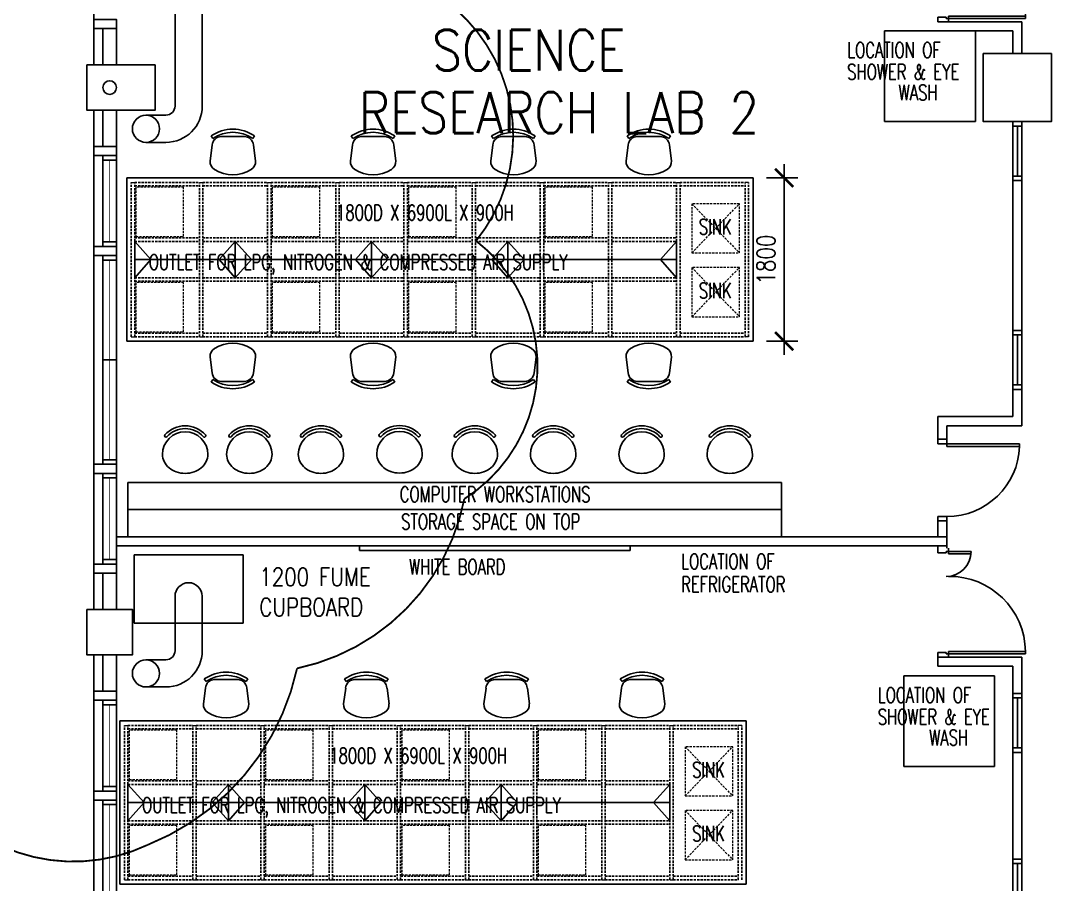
# Model space of a CAD drawing. Extents: x 2687779 to 2997471, y -863049 to -631414.
# Drawn here: x 2756235 to 2767591, y -835203 to -825687 of the extents above; entities that cross this region are included whole.
import ezdxf

# ---------------------------------------------------------------- set-up
doc = ezdxf.new("R2010")
doc.units = 0
doc.header["$LTSCALE"] = 10
doc.header["$MEASUREMENT"] = 0
doc.header["$PDMODE"] = 34
doc.linetypes.add('HIDDEN', pattern=[0.375, 0.25, -0.125])
doc.linetypes.add('HIDDEN2', pattern=[0.1875, 0.125, -0.0625])
doc.layers.get('0').update_dxf_attribs({"linetype": 'CONTINUOUS'})
doc.layers.get('DEFPOINTS').update_dxf_attribs({"linetype": 'CONTINUOUS'})
for name, color, linetype in [('BO', 7, 'CONTINUOUS'), ('COL', 3, 'CONTINUOUS'), ('DOOR', 5, 'CONTINUOUS'), ('DR', 7, 'CONTINUOUS'), ('FURN', 1, 'CONTINUOUS'), ('FURN1', 7, 'CONTINUOUS'), ('LINE', 7, 'CONTINUOUS'), ('partition', 7, 'CONTINUOUS'), ('RISERFUME', 1, 'CONTINUOUS'), ('RWDP', 145, 'CONTINUOUS'), ('stair', 7, 'CONTINUOUS'), ('T50', 3, 'CONTINUOUS'), ('WALL', 2, 'CONTINUOUS'), ('WIN', 5, 'CONTINUOUS')]:
    doc.layers.add(name, color=color, linetype=linetype)
doc.styles.add('DIMTEXT', font='romans.shx', dxfattribs={"width": 0.8, "height": 400})
doc.styles.add('ROMANS', font='romans.shx', dxfattribs={"width": 0.8, "height": 100})
doc.styles.get("Standard").update_dxf_attribs({"font": 'ROMANS.SHX'})
doc.dimstyles.new('STANDARD$0', dxfattribs={"dimscale": 0, "dimtxt": 8, "dimasz": 6, "dimexe": 1, "dimexo": 1, "dimgap": 3, "dimtad": 1, "dimdec": 0, "dimlfac": -1, "dimrnd": 1, "dimzin": 0, "dimdsep": 46, "dimtxsty": 'Standard', "dimcen": 0, "dimclrd": 5, "dimclre": 250, "dimadec": 0, "dimazin": 0, "dimtfac": 1, "dimtdec": 4, "dimtofl": 0, "dimtmove": 0, "dimatfit": 3, "dimfxl": 1, "dimtolj": 1, "dimtzin": 0, "dimarcsym": 0})

# ---------------------------------------------------------------- blocks, each defined once
blk = doc.blocks.new('FG')
at = {"layer": 'LINE', "linetype": 'Continuous'}
for points in [[(0, 0), (50, 0), (50, 100), (0, 100)], [(600, 0), (650, 0), (650, 100), (600, 100)]]:
    blk.add_lwpolyline(points, close=True, dxfattribs=at)
at = {"layer": 'LINE', "color": 5, "linetype": 'Continuous'}
for points in [[(600, 100), (50, 100)], [(50, 0), (600, 0)]]:
    blk.add_lwpolyline(points, dxfattribs=at)
at = {"layer": 'LINE', "color": 1, "linetype": 'Continuous'}
blk.add_lwpolyline([(50, 50), (600, 50)], dxfattribs=at)
blk = doc.blocks.new('D900')
at = {"layer": 'DOOR', "color": 7}
for p, q in [((50, 100), (50, 899)), ((80, 899), (50, 899)), ((80, 100), (80, 899)), ((0, 100), (0, 0)), ((0, 100), (50, 100)), ((0, 0), (50, 0)), ((50, 100), (50, 0)), ((50, 100), (80, 100)), ((850, 100), (850, 0)), ((850, 100), (900, 100)), ((850, 0), (900, 0)), ((900, 100), (900, 0))]:
    blk.add_line(p, q, dxfattribs=at)
blk.add_arc((50, 100), 800, 0, 87.8509, dxfattribs=at)
blk = doc.blocks.new('D1200')
at = {"layer": 'DR', "color": 7}
for p, q in [((37, 115), (37, 965)), ((62, 115), (62, 965)), ((1138, 115), (1138, 364)), ((1163, 115), (1163, 365)), ((0, 115), (37, 115)), ((37, 115), (37, 90)), ((62, 115), (37, 115)), ((1138, 115), (1163, 115)), ((1163, 115), (1163, 90)), ((1163, 115), (1200, 115)), ((37, 90), (50, 90)), ((50, 90), (50, 0)), ((1150, 90), (1150, 0)), ((1150, 90), (1163, 90))]:
    blk.add_line(p, q, dxfattribs=at)
blk.add_arc((1163, 90), 275, 90, 180, dxfattribs=at)
at = {"layer": 'WIN', "color": 7}
for p, q in [((62, 965), (37, 965)), ((62, 965), (62, 965)), ((50, 0), (0, 0)), ((1150, 0), (1200, 0))]:
    blk.add_line(p, q, dxfattribs=at)
blk.add_arc((50, 125), 840, 359.3227, 89.147, dxfattribs=at)
blk = doc.blocks.new('_ARCHTICK')
at = {"color": 0, "linetype": 'ByBlock', "const_width": 0.15}
blk.add_lwpolyline([(-0.5, -0.5), (0.5, 0.5)], dxfattribs=at)
blk = doc.blocks.new('*D341')
at = {"layer": 'DEFPOINTS', "color": 0, "linetype": 'Continuous', "transparency": 16777216}
for p in [(2764304, -827419), (2764304, -829219), (2764648, -829219)]:
    blk.add_point(p, dxfattribs=at)
at = {"layer": 'FURN', "color": 7, "linetype": 'Continuous', "lineweight": -2, "transparency": 16777216}
for p, q in [((2764648, -827269), (2764648, -829369)), ((2764454, -827419), (2764798, -827419)), ((2764454, -829219), (2764798, -829219))]:
    blk.add_line(p, q, dxfattribs=at)
at = {"layer": 'FURN', "color": 7, "linetype": 'Continuous', "lineweight": -2, "transparency": 16777216, "xscale": 200, "yscale": 200, "zscale": 200}
for p, rotation in [((2764648, -827419), 90), ((2764648, -829219), 270)]:
    blk.add_blockref('_ARCHTICK', p, dxfattribs=dict(at, rotation=rotation))
at = {"layer": 'FURN', "color": 7, "linetype": 'Continuous', "transparency": 16777216, "insert": (2764448, -828319), "char_height": 200, "attachment_point": 5, "rotation": 90, "style": 'ROMANS'}
blk.add_mtext('\\A1;1800', dxfattribs=at)
blk = doc.blocks.new('CHAIR11')
at = {"layer": 'FURN', "color": 1}
for p, q in [((-676, 492), (-653, 318)), ((-176, 492), (-198, 318)), ((-647, 246), (-666, 218)), ((-205, 246), (-186, 218)), ((-300, 225), (-552, 225))]:
    blk.add_line(p, q, dxfattribs=at)
for centre, radius, start, end in [((-574, 501), 102, 121.593, 184.9697), ((-426, 260), 385, 58.407, 121.593), ((-278, 501), 102, 355.0303, 58.407), ((-552, 327), 102, 184.9697, 270), ((-426, 569), 391, 235.6197, 304.3803), ((-300, 327), 102, 270, 355.0303), ((-426, 569), 425, 235.6197, 304.3803)]:
    blk.add_arc(centre, radius, start, end, dxfattribs=at)
blk = doc.blocks.new('CHAIR10')
at = {"layer": 'FURN1', "color": 1}
for centre, radius, start, end in [((-515, 735), 216, 116.3827, 140.136), ((-533, 772), 175, 90, 116.3827), ((-533, 697), 250, 270, 90), ((-328, 909), 15, 48.1599, 228.1599), ((-518, 697), 300, 311.8401, 48.1599), ((-487, 712), 252, 140.136, 160.9198), ((-518, 697), 270, 311.8401, 48.1599), ((-443, 697), 299, 160.9198, 180), ((-443, 697), 299, 180, 199.0802), ((-487, 682), 252, 199.0802, 219.864), ((-515, 658), 216, 219.864, 243.6173), ((-533, 622), 175, 243.6173, 270), ((-328, 485), 15, 131.8401, 311.8401)]:
    blk.add_arc(centre, radius, start, end, dxfattribs=at)

msp = doc.modelspace()

# ---------------------------------------------------------------- linework, layer by layer
at = {"color": 9}
for p, q in [((2757041.3, -826174.1), (2757041.3, -820674.1)), ((2757041.3, -832174.1), (2757041.3, -826674.1)), ((2757041.3, -838174.1), (2757041.3, -832674.1))]:
    msp.add_line(p, q, dxfattribs=at)
at = {"linetype": 'Continuous'}
for p, q in [((2766341.3, -825699.1), (2767266.3, -825699.1)), ((2766341.3, -825799.1), (2767166.3, -825799.1)), ((2766341.3, -830049.1), (2767166.3, -830049.1)), ((2766341.3, -830349.1), (2766341.3, -830049.1)), ((2766441.3, -830149.1), (2767266.3, -830149.1)), ((2766441.3, -830349.1), (2766441.3, -830149.1)), ((2766341.3, -832699.1), (2767266.3, -832699.1)), ((2766341.3, -832699.1), (2766341.3, -832799.1)), ((2766341.3, -832799.1), (2767166.3, -832799.1))]:
    msp.add_line(p, q, dxfattribs=at)
at = {"layer": 'COL'}
for points in [[(2766841.3, -826049.1), (2767591.3, -826049.1), (2767591.3, -826799.1), (2766841.3, -826799.1)], [(2756966.3, -826174.1), (2757716.3, -826174.1), (2757716.3, -826674.1), (2756966.3, -826674.1)], [(2756966.3, -832174.1), (2757466.3, -832174.1), (2757466.3, -832674.1), (2756966.3, -832674.1)]]:
    msp.add_lwpolyline(points, close=True, dxfattribs=at)
at = {"layer": 'FURN', "linetype": 'Continuous'}
for p, q in [((2766753.8, -825799.1), (2765753.8, -825799.1)), ((2765753.8, -825799.1), (2765753.8, -826799.1)), ((2766753.8, -826799.1), (2766753.8, -825799.1)), ((2765753.8, -826799.1), (2766753.8, -826799.1)), ((2757492, -828119), (2757670.2, -828319)), ((2757492, -828119), (2757492, -828519)), ((2758599.5, -828119), (2758421.2, -828319)), ((2758599.5, -828119), (2758777.8, -828319)), ((2758599.5, -828119), (2758599.5, -828519)), ((2760101.5, -828119), (2759923.2, -828319)), ((2760101.5, -828119), (2760279.8, -828319)), ((2760101.5, -828119), (2760101.5, -828519)), ((2761603.5, -828119), (2761425.2, -828319)), ((2761603.5, -828119), (2761781.8, -828319)), ((2761603.5, -828119), (2761603.5, -828519)), ((2763462, -828119), (2763283.8, -828319)), ((2763462, -828119), (2763462, -828519)), ((2757492, -828519), (2757670.2, -828319)), ((2757492, -828319), (2763462, -828319)), ((2758599.5, -828519), (2758421.2, -828319)), ((2758599.5, -828519), (2758777.8, -828319)), ((2760101.5, -828519), (2759923.2, -828319)), ((2760101.5, -828519), (2760279.8, -828319)), ((2761603.5, -828519), (2761425.2, -828319)), ((2761603.5, -828519), (2761781.8, -828319)), ((2763462, -828519), (2763283.8, -828319)), ((2758616.3, -830774.1), (2757416.3, -830774.1)), ((2757416.3, -831374.1), (2757416.3, -830774.1)), ((2759816.3, -830774.1), (2758616.3, -830774.1)), ((2761016.3, -830774.1), (2759816.3, -830774.1)), ((2762216.3, -830774.1), (2761016.3, -830774.1)), ((2763416.3, -830774.1), (2762216.3, -830774.1)), ((2764616.3, -830774.1), (2763416.3, -830774.1)), ((2764616.3, -830774.1), (2764616.3, -831374.1)), ((2757416.3, -831074.1), (2764616.3, -831074.1)), ((2757416.3, -831374.1), (2758616.3, -831374.1)), ((2758616.3, -831374.1), (2759816.3, -831374.1)), ((2759816.3, -831374.1), (2761016.3, -831374.1)), ((2761016.3, -831374.1), (2762216.3, -831374.1)), ((2762216.3, -831374.1), (2763416.3, -831374.1)), ((2763416.3, -831374.1), (2764616.3, -831374.1)), ((2757486, -831573), (2758686, -831573)), ((2757486, -832323), (2757486, -831573)), ((2758686, -831573), (2758686, -832323)), ((2758686, -832323), (2757486, -832323)), ((2766966.3, -832905.1), (2765966.3, -832905.1)), ((2765966.3, -832905.1), (2765966.3, -833905.1)), ((2766966.3, -833905.1), (2766966.3, -832905.1)), ((2765966.3, -833905.1), (2766966.3, -833905.1)), ((2757417.8, -834101), (2757596, -834301)), ((2757417.8, -834101), (2757417.8, -834501)), ((2758525.3, -834101), (2758347, -834301)), ((2758525.3, -834101), (2758703.5, -834301)), ((2758525.3, -834101), (2758525.3, -834501)), ((2760027.3, -834101), (2759849, -834301)), ((2760027.3, -834101), (2760205.5, -834301)), ((2760027.3, -834101), (2760027.3, -834501)), ((2761529.3, -834101), (2761351, -834301)), ((2761529.3, -834101), (2761707.5, -834301)), ((2761529.3, -834101), (2761529.3, -834501)), ((2763387.8, -834101), (2763209.5, -834301)), ((2763387.8, -834101), (2763387.8, -834501)), ((2757417.8, -834501), (2757596, -834301)), ((2757417.8, -834301), (2763387.8, -834301)), ((2758525.3, -834501), (2758347, -834301)), ((2758525.3, -834501), (2758703.5, -834301)), ((2760027.3, -834501), (2759849, -834301)), ((2760027.3, -834501), (2760205.5, -834301)), ((2761529.3, -834501), (2761351, -834301)), ((2761529.3, -834501), (2761707.5, -834301)), ((2763387.8, -834501), (2763209.5, -834301))]:
    msp.add_line(p, q, dxfattribs=at)
at = {"layer": 'FURN'}
for p, q in [((2757404, -827419), (2764304, -827419)), ((2757404, -829219), (2757404, -827419)), ((2764304, -829219), (2764304, -827419)), ((2757404, -829219), (2764304, -829219)), ((2757329.8, -833401), (2764229.8, -833401)), ((2757329.8, -835201), (2757329.8, -833401)), ((2764229.8, -835201), (2764229.8, -833401)), ((2757329.8, -835201), (2764229.8, -835201))]:
    msp.add_line(p, q, dxfattribs=at)
at = {"layer": 'FURN', "color": 8, "linetype": 'HIDDEN', "ltscale": 10}
for p, q in [((2757454, -829169), (2757454, -827469)), ((2757492, -829169), (2757492, -827469)), ((2757492, -827469), (2758205, -827469)), ((2757492, -827507), (2758205, -827507)), ((2758205, -829169), (2758205, -827469)), ((2758243, -827469), (2758956, -827469)), ((2758243, -829169), (2758243, -827469)), ((2758243, -827507), (2758956, -827507)), ((2758956, -829169), (2758956, -827469)), ((2758994, -829169), (2758994, -827469)), ((2758994, -827469), (2759707, -827469)), ((2758994, -827507), (2759707, -827507)), ((2759707, -829169), (2759707, -827469)), ((2759745, -827469), (2760458, -827469)), ((2759745, -829169), (2759745, -827469)), ((2759745, -827507), (2760458, -827507)), ((2760458, -829169), (2760458, -827469)), ((2760496, -829169), (2760496, -827469)), ((2760496, -827469), (2761209, -827469)), ((2760496, -827507), (2761209, -827507)), ((2761209, -829169), (2761209, -827469)), ((2761247, -829169), (2761247, -827469)), ((2761247, -827469), (2761960, -827469)), ((2761247, -827507), (2761960, -827507)), ((2761960, -829169), (2761960, -827469)), ((2761998, -827469), (2762711, -827469)), ((2761998, -829169), (2761998, -827469)), ((2761998, -827507), (2762711, -827507)), ((2762711, -829169), (2762711, -827469)), ((2762749, -829169), (2762749, -827469)), ((2762749, -827469), (2763462, -827469)), ((2762749, -827507), (2763462, -827507)), ((2763462, -829169), (2763462, -827469)), ((2763500, -829169), (2763500, -827469)), ((2763500, -827469), (2764216, -827469)), ((2763500, -827507), (2764216, -827507)), ((2764216, -829169), (2764216, -827469)), ((2764254, -829169), (2764254, -827469)), ((2757492, -828081), (2758205, -828081)), ((2758243, -828081), (2758956, -828081)), ((2758994, -828081), (2759707, -828081)), ((2759745, -828081), (2760458, -828081)), ((2760496, -828081), (2761209, -828081)), ((2761247, -828081), (2761960, -828081)), ((2761998, -828081), (2762711, -828081)), ((2762749, -828081), (2763462, -828081)), ((2757492, -828119), (2758205, -828119)), ((2758243, -828119), (2758956, -828119)), ((2758994, -828119), (2759707, -828119)), ((2759745, -828119), (2760458, -828119)), ((2760496, -828119), (2761209, -828119)), ((2761247, -828119), (2761960, -828119)), ((2761998, -828119), (2762711, -828119)), ((2762749, -828119), (2763462, -828119)), ((2757492, -828519), (2758205, -828519)), ((2758243, -828519), (2758956, -828519)), ((2758994, -828519), (2759707, -828519)), ((2759745, -828519), (2760458, -828519)), ((2760496, -828519), (2761209, -828519)), ((2761247, -828519), (2761960, -828519)), ((2761998, -828519), (2762711, -828519)), ((2762749, -828519), (2763462, -828519)), ((2757492, -828557), (2758205, -828557)), ((2758243, -828557), (2758956, -828557)), ((2758994, -828557), (2759707, -828557)), ((2759745, -828557), (2760458, -828557)), ((2760496, -828557), (2761209, -828557)), ((2761247, -828557), (2761960, -828557)), ((2761998, -828557), (2762711, -828557)), ((2762749, -828557), (2763462, -828557)), ((2757492, -829131), (2758205, -829131)), ((2757492, -829169), (2758205, -829169)), ((2758243, -829131), (2758956, -829131)), ((2758243, -829169), (2758956, -829169)), ((2758994, -829131), (2759707, -829131)), ((2758994, -829169), (2759707, -829169)), ((2759745, -829131), (2760458, -829131)), ((2759745, -829169), (2760458, -829169)), ((2760496, -829131), (2761209, -829131)), ((2760496, -829169), (2761209, -829169)), ((2761247, -829131), (2761960, -829131)), ((2761247, -829169), (2761960, -829169)), ((2761998, -829131), (2762711, -829131)), ((2761998, -829169), (2762711, -829169)), ((2762749, -829131), (2763462, -829131)), ((2762749, -829169), (2763462, -829169)), ((2763500, -829131), (2764216, -829131)), ((2763500, -829169), (2764216, -829169)), ((2757379.8, -835151), (2757379.8, -833451)), ((2757417.8, -835151), (2757417.8, -833451)), ((2757417.8, -833451), (2758130.8, -833451)), ((2757417.8, -833489), (2758130.8, -833489)), ((2758130.8, -835151), (2758130.8, -833451)), ((2758168.8, -833451), (2758881.8, -833451)), ((2758168.8, -835151), (2758168.8, -833451)), ((2758168.8, -833489), (2758881.8, -833489)), ((2758881.8, -835151), (2758881.8, -833451)), ((2758919.8, -835151), (2758919.8, -833451)), ((2758919.8, -833451), (2759632.8, -833451)), ((2758919.8, -833489), (2759632.8, -833489)), ((2759632.8, -835151), (2759632.8, -833451)), ((2759670.8, -833451), (2760383.8, -833451)), ((2759670.8, -835151), (2759670.8, -833451)), ((2759670.8, -833489), (2760383.8, -833489)), ((2760383.8, -835151), (2760383.8, -833451)), ((2760421.8, -835151), (2760421.8, -833451)), ((2760421.8, -833451), (2761134.8, -833451)), ((2760421.8, -833489), (2761134.8, -833489)), ((2761134.8, -835151), (2761134.8, -833451)), ((2761172.8, -835151), (2761172.8, -833451)), ((2761172.8, -833451), (2761885.8, -833451)), ((2761172.8, -833489), (2761885.8, -833489)), ((2761885.8, -835151), (2761885.8, -833451)), ((2761923.8, -833451), (2762636.8, -833451)), ((2761923.8, -835151), (2761923.8, -833451)), ((2761923.8, -833489), (2762636.8, -833489)), ((2762636.8, -835151), (2762636.8, -833451)), ((2762674.8, -835151), (2762674.8, -833451)), ((2762674.8, -833451), (2763387.8, -833451)), ((2762674.8, -833489), (2763387.8, -833489)), ((2763387.8, -835151), (2763387.8, -833451)), ((2763425.8, -835151), (2763425.8, -833451)), ((2763425.8, -833451), (2764141.8, -833451)), ((2763425.8, -833489), (2764141.8, -833489)), ((2764141.8, -835151), (2764141.8, -833451)), ((2764179.8, -835151), (2764179.8, -833451)), ((2757417.8, -834063), (2758130.8, -834063)), ((2757417.8, -834101), (2758130.8, -834101)), ((2758168.8, -834063), (2758881.8, -834063)), ((2758168.8, -834101), (2758881.8, -834101)), ((2758919.8, -834063), (2759632.8, -834063)), ((2758919.8, -834101), (2759632.8, -834101)), ((2759670.8, -834063), (2760383.8, -834063)), ((2759670.8, -834101), (2760383.8, -834101)), ((2760421.8, -834063), (2761134.8, -834063)), ((2760421.8, -834101), (2761134.8, -834101)), ((2761172.8, -834063), (2761885.8, -834063)), ((2761172.8, -834101), (2761885.8, -834101)), ((2761923.8, -834063), (2762636.8, -834063)), ((2761923.8, -834101), (2762636.8, -834101)), ((2762674.8, -834063), (2763387.8, -834063)), ((2762674.8, -834101), (2763387.8, -834101)), ((2757417.8, -834501), (2758130.8, -834501)), ((2757417.8, -834539), (2758130.8, -834539)), ((2758168.8, -834501), (2758881.8, -834501)), ((2758168.8, -834539), (2758881.8, -834539)), ((2758919.8, -834501), (2759632.8, -834501)), ((2758919.8, -834539), (2759632.8, -834539)), ((2759670.8, -834501), (2760383.8, -834501)), ((2759670.8, -834539), (2760383.8, -834539)), ((2760421.8, -834501), (2761134.8, -834501)), ((2760421.8, -834539), (2761134.8, -834539)), ((2761172.8, -834501), (2761885.8, -834501)), ((2761172.8, -834539), (2761885.8, -834539)), ((2761923.8, -834501), (2762636.8, -834501)), ((2761923.8, -834539), (2762636.8, -834539)), ((2762674.8, -834501), (2763387.8, -834501)), ((2762674.8, -834539), (2763387.8, -834539)), ((2757417.8, -835113), (2758130.8, -835113)), ((2758168.8, -835113), (2758881.8, -835113)), ((2758919.8, -835113), (2759632.8, -835113)), ((2759670.8, -835113), (2760383.8, -835113)), ((2760421.8, -835113), (2761134.8, -835113)), ((2761172.8, -835113), (2761885.8, -835113)), ((2761923.8, -835113), (2762636.8, -835113)), ((2762674.8, -835113), (2763387.8, -835113)), ((2763425.8, -835113), (2764141.8, -835113)), ((2757417.8, -835151), (2758130.8, -835151)), ((2758168.8, -835151), (2758881.8, -835151)), ((2758919.8, -835151), (2759632.8, -835151)), ((2759670.8, -835151), (2760383.8, -835151)), ((2760421.8, -835151), (2761134.8, -835151)), ((2761172.8, -835151), (2761885.8, -835151)), ((2761923.8, -835151), (2762636.8, -835151)), ((2762674.8, -835151), (2763387.8, -835151)), ((2763425.8, -835151), (2764141.8, -835151))]:
    msp.add_line(p, q, dxfattribs=at)
at = {"layer": 'FURN', "color": 8, "linetype": 'HIDDEN2', "lineweight": 0, "ltscale": 5}
for p, q in [((2757454, -827469), (2757492, -827469)), ((2758205, -827469), (2758243, -827469)), ((2758956, -827469), (2758994, -827469)), ((2759707, -827469), (2759745, -827469)), ((2760458, -827469), (2760496, -827469)), ((2761209, -827469), (2761247, -827469)), ((2761960, -827469), (2761998, -827469)), ((2762711, -827469), (2762749, -827469)), ((2763462, -827469), (2763500, -827469)), ((2764254, -827469), (2764216, -827469)), ((2757454, -829169), (2757492, -829169)), ((2758205, -829169), (2758243, -829169)), ((2758956, -829169), (2758994, -829169)), ((2759707, -829169), (2759745, -829169)), ((2760458, -829169), (2760496, -829169)), ((2761209, -829169), (2761247, -829169)), ((2761960, -829169), (2761998, -829169)), ((2762711, -829169), (2762749, -829169)), ((2763462, -829169), (2763500, -829169)), ((2764254, -829169), (2764216, -829169)), ((2757379.8, -833451), (2757417.8, -833451)), ((2758130.8, -833451), (2758168.8, -833451)), ((2758881.8, -833451), (2758919.8, -833451)), ((2759632.8, -833451), (2759670.8, -833451)), ((2760383.8, -833451), (2760421.8, -833451)), ((2761134.8, -833451), (2761172.8, -833451)), ((2761885.8, -833451), (2761923.8, -833451)), ((2762636.8, -833451), (2762674.8, -833451)), ((2763387.8, -833451), (2763425.8, -833451)), ((2764179.8, -833451), (2764141.8, -833451)), ((2757379.8, -835151), (2757417.8, -835151)), ((2758130.8, -835151), (2758168.8, -835151)), ((2758881.8, -835151), (2758919.8, -835151)), ((2759632.8, -835151), (2759670.8, -835151)), ((2760383.8, -835151), (2760421.8, -835151)), ((2761134.8, -835151), (2761172.8, -835151)), ((2761885.8, -835151), (2761923.8, -835151)), ((2762636.8, -835151), (2762674.8, -835151)), ((2763387.8, -835151), (2763425.8, -835151))]:
    msp.add_line(p, q, dxfattribs=at)
at = {"layer": 'FURN', "color": 8, "linetype": 'HIDDEN2', "lineweight": 0, "ltscale": 20}
for p, q in [((2763629.8, -828246.2), (2764155.2, -827703.8)), ((2763629.8, -827703.8), (2764155.2, -828246.2)), ((2763629.8, -828949.1), (2764155.2, -828406.6)), ((2763629.8, -828406.6), (2764155.2, -828949.1)), ((2763555.6, -834228.2), (2764081, -833685.8)), ((2763555.6, -833685.8), (2764081, -834228.2)), ((2763555.6, -834931.1), (2764081, -834388.6)), ((2763555.6, -834388.6), (2764081, -834931.1))]:
    msp.add_line(p, q, dxfattribs=at)
for points in [[(2757506, -827522.3), (2757506, -828064.8), (2758031.3, -828064.8), (2758031.3, -827522.3)], [(2759008, -827522.3), (2759008, -828064.8), (2759533.3, -828064.8), (2759533.3, -827522.3)], [(2760510, -827522.3), (2760510, -828064.8), (2761035.3, -828064.8), (2761035.3, -827522.3)], [(2762012, -827522.3), (2762012, -828064.8), (2762537.3, -828064.8), (2762537.3, -827522.3)], [(2763629.8, -827703.8), (2763629.8, -828246.2), (2764155.2, -828246.2), (2764155.2, -827703.8)], [(2763629.8, -828406.6), (2763629.8, -828949.1), (2764155.2, -828949.1), (2764155.2, -828406.6)], [(2757506, -828572.3), (2757506, -829114.8), (2758031.3, -829114.8), (2758031.3, -828572.3)], [(2759008, -828572.3), (2759008, -829114.8), (2759533.3, -829114.8), (2759533.3, -828572.3)], [(2760510, -828572.3), (2760510, -829114.8), (2761035.3, -829114.8), (2761035.3, -828572.3)], [(2762012, -828572.3), (2762012, -829114.8), (2762537.3, -829114.8), (2762537.3, -828572.3)], [(2757431.8, -833504.3), (2757431.8, -834046.8), (2757957.1, -834046.8), (2757957.1, -833504.3)], [(2758933.8, -833504.3), (2758933.8, -834046.8), (2759459.1, -834046.8), (2759459.1, -833504.3)], [(2760435.8, -833504.3), (2760435.8, -834046.8), (2760961.1, -834046.8), (2760961.1, -833504.3)], [(2761937.8, -833504.3), (2761937.8, -834046.8), (2762463.1, -834046.8), (2762463.1, -833504.3)], [(2763555.6, -833685.8), (2763555.6, -834228.2), (2764081, -834228.2), (2764081, -833685.8)], [(2763555.6, -834388.6), (2763555.6, -834931.1), (2764081, -834931.1), (2764081, -834388.6)], [(2757431.8, -834554.3), (2757431.8, -835096.8), (2757957.1, -835096.8), (2757957.1, -834554.3)], [(2758933.8, -834554.3), (2758933.8, -835096.8), (2759459.1, -835096.8), (2759459.1, -834554.3)], [(2760435.8, -834554.3), (2760435.8, -835096.8), (2760961.1, -835096.8), (2760961.1, -834554.3)], [(2761937.8, -834554.3), (2761937.8, -835096.8), (2762463.1, -835096.8), (2762463.1, -834554.3)]]:
    msp.add_lwpolyline(points, close=True, dxfattribs=at)
at = {"layer": 'FURN'}
msp.add_lwpolyline([(2759967.1, -831524.1), (2759967.1, -831474.1), (2762950.1, -831474.1), (2762950.1, -831524.1)], close=True, dxfattribs=at)
at = {"layer": 'partition', "linetype": 'Continuous'}
for p, q in [((2767266.3, -826049.1), (2767266.3, -825699.1)), ((2767266.3, -827449.1), (2767266.3, -829149.1)), ((2767266.3, -829699.1), (2767266.3, -830149.1)), ((2766341.3, -831199.1), (2766341.3, -831374.1)), ((2766441.3, -831199.1), (2766441.3, -831499.1)), ((2766341.3, -831499.1), (2766341.3, -831474.1)), ((2767266.3, -832699.1), (2767266.3, -833149.1)), ((2767266.3, -833699.1), (2767266.3, -834924.1))]:
    msp.add_line(p, q, dxfattribs=at)
at = {"layer": 'partition'}
for p, q in [((2757291.3, -831374.1), (2766441.3, -831374.1)), ((2757291.3, -831474.1), (2766441.3, -831474.1))]:
    msp.add_line(p, q, dxfattribs=at)
at = {"layer": 'RISERFUME', "linetype": 'Continuous'}
for p, q in [((2757936, -825191), (2757936, -826628)), ((2758236, -825191), (2758236, -826628, 0)), ((2757936, -832029), (2757936, -832628)), ((2758236, -832029), (2758236, -832628, 0))]:
    msp.add_line(p, q, dxfattribs=at)
at = {"layer": 'RISERFUME', "linetype": 'HIDDEN', "ltscale": 100}
for p, q in [((2757836, -826728), (2757616.3, -826728)), ((2757836, -827028, 0), (2757616.3, -827028)), ((2757836, -832728), (2757616.3, -832728)), ((2757836, -833028, 0), (2757616.3, -833028))]:
    msp.add_line(p, q, dxfattribs=at)
at = {"layer": 'RISERFUME', "color": 3, "linetype": 'Continuous', "const_width": 20}
msp.add_lwpolyline([(2754722.3, -819583.7, 0.5205671), (2754593, -822556.1, 0.5205671), (2754981, -825140.8, 0.5205671), (2754722.3, -827790, 0.5205671), (2754787, -831279.4, 0.5205671), (2754916.3, -833217.9, 0.5205671), (2757631.9, -834768.7, 0.2491694), (2759281, -832823, 0.300792), (2761123.5, -830956.3, 0.5205671), (2761252.8, -828113.1, 0.5205671), (2760412.2, -825205.4, 0.5205671), (2760412.2, -822943.8, 0.5205671), (2759959.6, -820682.2, 0.5205671), (2760088.9, -818743.7, 0.5205671), (2760153.6, -815965.2, 0.5205671), (2760088.9, -813639, 0.5205671), (2758860.4, -810989.7, 0.5205671), (2756726.7, -811183.5, 0.5205671), (2754463.7, -812798.9, 0.5205671), (2754205.1, -814543.6, 0.5205671), (2754528.4, -817063.6, 0.5205671)], format="xyb", close=True, dxfattribs=at)
at = {"layer": 'RISERFUME', "linetype": 'Continuous', "ltscale": 100}
for centre in [(2757616.3, -826878), (2757616.3, -832878)]:
    msp.add_circle(centre, 150, dxfattribs=at)
at = {"layer": 'RISERFUME', "linetype": 'Continuous'}
for centre, radius, start, end in [((2757836, -826628, 0), 100, 270, 360), ((2757836, -826628, 0), 400, 270, 360), ((2758086, -832029), 150, 0, 180), ((2757836, -832628, 0), 100, 270, 360), ((2757836, -832628, 0), 400, 270, 360)]:
    msp.add_arc(centre, radius, start, end, dxfattribs=at)
at = {"layer": 'RWDP', "color": 142, "linetype": 'Continuous'}
msp.add_circle((2757216.3, -826424.1), 75, dxfattribs=at)
at = {"layer": 'stair'}
for p, q in [((2767166.3, -825799.1), (2767166.3, -826049.1)), ((2767166.3, -829099.1), (2767166.3, -827449.1)), ((2767166.3, -830049.1), (2767166.3, -829699.1)), ((2767166.3, -833149.1), (2767166.3, -832799.1)), ((2767166.3, -834924.1), (2767166.3, -833699.1))]:
    msp.add_line(p, q, dxfattribs=at)
at = {"layer": 'WALL'}
for p, q in [((2757141.3, -826174.1), (2757141.3, -825774.1)), ((2757291.3, -826174.1), (2757291.3, -825774.1)), ((2757141.3, -827074.1), (2757141.3, -826674.1)), ((2757291.3, -827074.1), (2757291.3, -826674.1)), ((2757141.3, -832174.1), (2757141.3, -831774.1)), ((2757291.3, -832174.1), (2757291.3, -831774.1)), ((2757141.3, -833074.1), (2757141.3, -832674.1)), ((2757291.3, -833074.1), (2757291.3, -832674.1))]:
    msp.add_line(p, q, dxfattribs=at)
for points in [[(2757041.3, -825674.1), (2757291.3, -825674.1), (2757291.3, -825774.1), (2757041.3, -825774.1)], [(2757041.3, -827074.1), (2757291.3, -827074.1), (2757291.3, -827174.1), (2757041.3, -827174.1)], [(2757041.3, -828174.1), (2757291.3, -828174.1), (2757291.3, -828274.1), (2757041.3, -828274.1)], [(2757041.3, -830574.1), (2757291.3, -830574.1), (2757291.3, -830674.1), (2757041.3, -830674.1)], [(2757041.3, -831674.1), (2757291.3, -831674.1), (2757291.3, -831774.1), (2757041.3, -831774.1)], [(2757041.3, -833074.1), (2757291.3, -833074.1), (2757291.3, -833174.1), (2757041.3, -833174.1)], [(2757041.3, -834174.1), (2757291.3, -834174.1), (2757291.3, -834274.1), (2757041.3, -834274.1)]]:
    msp.add_lwpolyline(points, close=True, dxfattribs=at)
at = {"layer": 'WIN'}
for p, q in [((2757141.3, -828174.1), (2757141.3, -827174.1)), ((2757291.3, -828174.1), (2757291.3, -827174.1)), ((2757141.3, -827224.1), (2757291.3, -827224.1)), ((2757141.3, -828124.1), (2757291.3, -828124.1)), ((2757141.3, -830574.1), (2757141.3, -828274.1)), ((2757141.3, -828324.1), (2757291.3, -828324.1)), ((2757291.3, -830574.1), (2757291.3, -828274.1)), ((2757141.3, -829424.1), (2757291.3, -829424.1)), ((2757141.3, -830524.1), (2757291.3, -830524.1)), ((2757141.3, -831674.1), (2757141.3, -830674.1)), ((2757291.3, -831674.1), (2757291.3, -830674.1)), ((2757141.3, -830724.1), (2757291.3, -830724.1)), ((2757141.3, -831624.1), (2757291.3, -831624.1)), ((2757141.3, -834174.1), (2757141.3, -833174.1)), ((2757291.3, -834174.1), (2757291.3, -833174.1)), ((2757141.3, -833224.1), (2757291.3, -833224.1)), ((2757141.3, -834124.1), (2757291.3, -834124.1)), ((2757141.3, -836574.1), (2757141.3, -834274.1)), ((2757141.3, -834324.1), (2757291.3, -834324.1)), ((2757291.3, -836574.1), (2757291.3, -834274.1))]:
    msp.add_line(p, q, dxfattribs=at)
at = {"layer": 'WIN', "const_width": 10, "flags": 128}
for points in [[(2757216.3, -828124.1), (2757216.3, -827224.1)], [(2757216.3, -830524.1), (2757216.3, -828324.1)], [(2757216.3, -830724.1), (2757216.3, -831624.1)], [(2757216.3, -834124.1), (2757216.3, -833224.1)], [(2757216.3, -836524.1), (2757216.3, -834324.1)]]:
    msp.add_lwpolyline(points, dxfattribs=at)

# ---------------------------------------------------------------- block references
at = {"linetype": 'Continuous', "xscale": -1, "rotation": 180}
for p in [(2758999, -826739.1), (2760544, -826739.1), (2762090, -826739.1), (2763582, -826739.1), (2758924.8, -832721.1), (2760469.8, -832721.1), (2762015.8, -832721.1), (2763507.8, -832721.1)]:
    msp.add_blockref('CHAIR11', p, dxfattribs=at)
at = {"linetype": 'Continuous'}
for p in [(2758999, -829886), (2760544, -829886), (2762090, -829886), (2763582, -829886)]:
    msp.add_blockref('CHAIR11', p, dxfattribs=at)
at = {"layer": 'BO', "linetype": 'Continuous', "rotation": 90}
for p in [(2758745, -829932.9), (2759451.9, -829932.9), (2760240.9, -829932.9), (2761106.5, -829929.4), (2761936, -829932.9), (2762799.9, -829932.9), (2763773.9, -829932.9), (2764745, -829932.9)]:
    msp.add_blockref('CHAIR10', p, dxfattribs=at)
at = {"layer": 'DR', "linetype": 'Continuous', "xscale": -1, "rotation": 270}
for p in [(2766341.3, -825699.1), (2766341.3, -832699.1)]:
    msp.add_blockref('D1200', p, dxfattribs=at)
at = {"layer": 'LINE', "linetype": 'Continuous', "xscale": -1, "rotation": 270}
for p in [(2767166.3, -827449.1), (2767166.3, -829749.1), (2767166.3, -833749.1), (2767166.3, -835574.1)]:
    msp.add_blockref('FG', p, dxfattribs=at)
at = {"layer": 'stair', "rotation": 270}
msp.add_blockref('D900', (2766341.3, -830299.1), dxfattribs=at)

# ---------------------------------------------------------------- texts
at = {"layer": 'FURN', "color": 7, "linetype": 'Continuous', "style": 'ROMANS', "width": 0.7}
for s, p in [('LOCATION OF ', (2765342.6, -826095.8)), ('SHOWER & EYE', (2765342.6, -826336.9)), ('WASH', (2765909.6, -826564.8)), ('1800D X 6900L X 900H', (2759710.7, -827887.3)), ('SINK ', (2763707.9, -828042.8)), ('OUTLET FOR LPG, NITROGEN & COMPRESSED AIR SUPPLY ', (2757646.9, -828432.3)), ('SINK ', (2763707.9, -828745.6)), ('COMPUTER WORKSTATIONS ', (2760412.4, -830990.4)), ('STORAGE SPACE ON TOP ', (2760428.4, -831291.4)), ('LOCATION OF', (2763513.4, -831729.3)), ('WHITE BOARD ', (2760515.2, -831790.3)), ('REFRIGERATOR', (2763513.4, -831982.3)), ('LOCATION OF ', (2765679.1, -833201.8)), ('SHOWER & EYE', (2765679.1, -833442.9)), ('WASH', (2766246.1, -833670.8)), ('1800D X 6900L X 900H', (2759636.5, -833869.3)), ('SINK ', (2763633.7, -834024.8)), ('OUTLET FOR LPG, NITROGEN & COMPRESSED AIR SUPPLY ', (2757572.7, -834414.3)), ('SINK ', (2763633.7, -834727.6))]:
    msp.add_text(s, height=170, dxfattribs=at).set_placement(p)
at = {"layer": 'FURN', "linetype": 'Continuous', "insert": (2758864.8, -831715.1), "char_height": 200, "width": 2653.586, "attachment_point": 1, "style": 'DIMTEXT'}
msp.add_mtext('1200 FUME\\PCUPBOARD\\P ', dxfattribs=at)
at = {"layer": 'T50', "color": 3, "style": 'ROMANS', "width": 0.85}
for s, p in [('SCIENCE', (2760769, -826237.2)), ('RESEARCH LAB 2', (2759961.3, -826926.5))]:
    msp.add_text(s, height=450, dxfattribs=at).set_placement(p)

# ---------------------------------------------------------------- dimensions: what is measured, and where the dimension line sits
at = {"layer": 'FURN', "linetype": 'Continuous'}
dim = msp.add_linear_dim(base=(2764648, -829219), p1=(2764304, -827419), p2=(2764304, -829219), angle=90, dimstyle='STANDARD$0', override={"dimscale": 100, "dimtxt": 2, "dimasz": 2, "dimexe": 1.5, "dimexo": 1.5, "dimgap": 1, "dimtxsty": 'ROMANS', "dimblk": 'ARCHTICK', "dimdle": 1.5, "dimclrd": 7, "dimclre": 7, "dimclrt": 7, "dimtdec": 0, "dimtmove": 2}, dxfattribs=at)
dim.commit()
dim.dimension.update_dxf_attribs({"geometry": '*D341', "text_midpoint": (2764448, -828319)})

doc.saveas('drawing.dxf')
